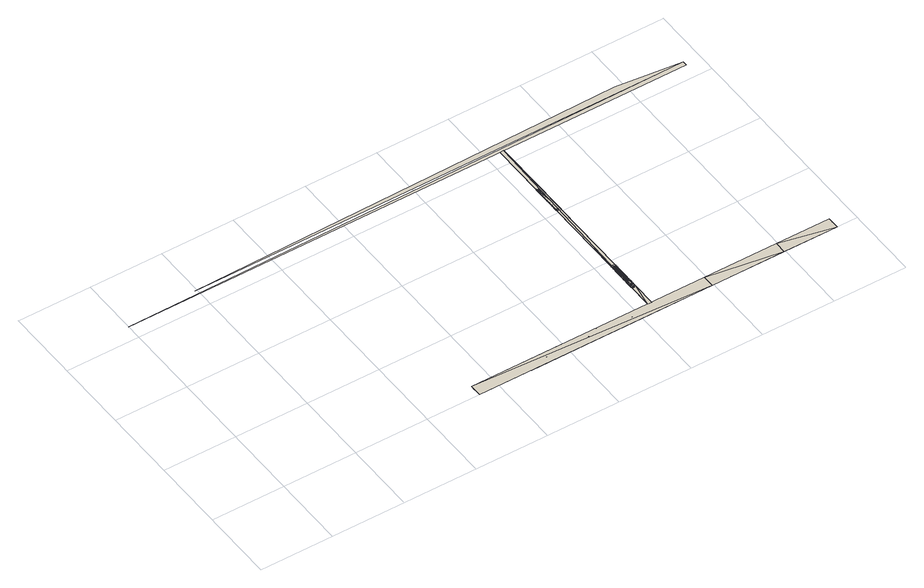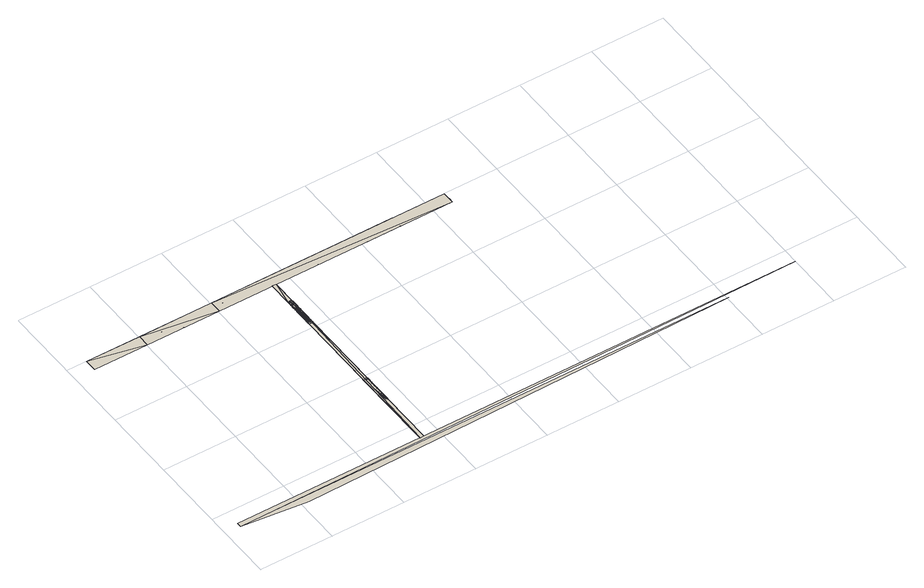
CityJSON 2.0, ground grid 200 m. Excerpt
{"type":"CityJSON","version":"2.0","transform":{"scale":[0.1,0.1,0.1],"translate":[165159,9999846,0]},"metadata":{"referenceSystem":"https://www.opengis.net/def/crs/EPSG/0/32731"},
"CityObjects":{
"building1":{"type":"Building","attributes":{"properties":{"Pset_BuildingCommon":{"Reference":"Project Information","NumberOfStoreys":2},"Other":{"Category":"Project Information","Client Name":"Owner","Project Address":"Enter address here","Project Issue Date":"Issue Date","Project Name":"Project Name","Project Number":"Project Number","Project Status":"Project Status"}}},"children":["building1-1","building1-2"],"geometry":[{"type":"MultiSurface","lod":"2.2","boundaries":[[[0,1,2]],[[1,3,4]],[[5,6,7]],[[5,8,6]],[[9,10,11]],[[12,13,14]],[[10,9,14]],[[14,9,11]],[[15,13,12]],[[16,9,17]],[[12,14,9]],[[12,9,16]],[[18,13,15]],[[16,15,12]],[[19,13,18]],[[20,16,21]],[[22,15,23]],[[15,22,24]],[[25,22,24]],[[22,25,26]],[[15,16,20]],[[27,8,5]],[[28,25,26]],[[25,28,29]],[[25,22,15]],[[29,30,28]],[[31,28,30]],[[22,28,25]],[[32,13,19]],[[31,33,30]],[[30,25,28]],[[34,30,33]],[[20,18,15]],[[34,35,33]],[[36,22,25]],[[36,28,22]],[[37,33,35]],[[36,25,30]],[[38,18,20]],[[39,38,20]],[[37,40,35]],[[41,35,40]],[[36,30,33]],[[42,30,28]],[[41,36,40]],[[42,33,30]],[[36,35,33]],[[43,40,36]],[[38,19,18]],[[44,13,32]],[[36,40,35]],[[36,42,28]],[[43,45,36]],[[38,39,46]],[[47,36,45]],[[42,36,33]],[[48,45,47]],[[45,48,49]],[[19,38,46]],[[42,48,49]],[[48,42,50]],[[51,42,50]],[[42,51,52]],[[48,45,36]],[[53,54,55]],[[45,42,36]],[[42,48,36]],[[45,48,42]],[[56,13,44]],[[46,32,19]],[[57,46,58]],[[46,57,32]],[[59,13,56]],[[60,61,57]],[[57,44,32]],[[61,44,57]],[[62,13,59]],[[63,64,65]],[[66,61,67]],[[66,44,61]],[[68,64,69]],[[70,63,65]],[[71,69,64]],[[71,65,64]],[[72,73,74]],[[75,64,65]],[[75,63,65]],[[76,65,63]],[[77,64,69]],[[71,68,69]],[[68,71,64]],[[77,65,64]],[[53,55,78]],[[75,71,64]],[[70,63,76]],[[77,64,63]],[[71,75,65]],[[63,70,79]],[[76,75,65]],[[77,70,65]],[[80,13,62]],[[75,76,63]],[[77,63,70]],[[81,70,79]],[[66,56,44]],[[63,79,76]],[[70,81,82]],[[77,81,70]],[[70,76,79]],[[71,76,75]],[[83,84,81]],[[84,81,82]],[[77,81,84]],[[70,82,79]],[[79,75,76]],[[81,84,85]],[[83,86,84]],[[81,79,82]],[[87,13,80]],[[77,84,86]],[[77,83,81]],[[88,89,66]],[[72,74,90]],[[86,84,85]],[[81,85,82]],[[84,86,91]],[[92,68,71]],[[77,86,83]],[[84,82,85]],[[92,71,75]],[[56,66,89]],[[92,76,71]],[[83,86,91]],[[92,75,79]],[[84,91,85]],[[93,77,83]],[[86,83,94]],[[82,95,96]],[[92,79,76]],[[95,97,96]],[[86,85,91]],[[77,93,98]],[[77,83,94]],[[92,79,82]],[[77,98,99]],[[100,85,95]],[[101,82,95]],[[102,95,85]],[[103,95,82]],[[86,94,91]],[[83,77,92]],[[102,100,95]],[[102,85,100]],[[94,82,85]],[[83,91,94]],[[101,95,102]],[[103,102,95]],[[101,103,82]],[[92,85,82]],[[92,93,77]],[[104,77,93]],[[101,91,102]],[[94,85,91]],[[83,92,94]],[[103,101,102]],[[104,98,93]],[[92,91,85]],[[92,82,94]],[[105,93,98]],[[77,94,92]],[[103,106,101]],[[105,99,98]],[[107,98,99]],[[104,92,77]],[[108,54,53]],[[92,94,91]],[[89,59,56]],[[92,104,93]],[[105,104,93]],[[109,110,89]],[[104,105,98]],[[107,105,98]],[[105,107,99]],[[111,96,82]],[[110,59,89]],[[112,82,96]],[[112,97,96]],[[104,105,107]],[[113,96,97]],[[95,97,113]],[[97,95,114]],[[85,95,114]],[[95,85,115]],[[100,85,115]],[[85,100,116]],[[102,100,116]],[[100,102,117]],[[91,102,117]],[[102,91,118]],[[101,91,118]],[[91,101,119]],[[119,106,101]],[[120,101,106]],[[120,103,106]],[[121,106,103]],[[121,122,103]],[[123,103,122]],[[124,59,110]],[[125,124,110]],[[126,127,128]],[[112,111,82]],[[111,112,96]],[[113,112,96]],[[112,113,97]],[[97,114,113]],[[95,113,114]],[[95,115,114]],[[124,62,59]],[[85,114,115]],[[85,116,115]],[[124,125,129]],[[100,115,116]],[[100,117,116]],[[102,116,117]],[[102,118,117]],[[91,117,118]],[[91,119,118]],[[101,118,119]],[[130,131,132]],[[120,119,101]],[[119,120,106]],[[121,120,106]],[[120,121,103]],[[123,121,103]],[[121,123,122]],[[124,129,62]],[[111,112,133]],[[129,80,62]],[[134,112,113]],[[112,134,133]],[[127,135,128]],[[114,136,113]],[[114,115,136]],[[134,113,136]],[[137,115,116]],[[6,8,27]],[[138,130,132]],[[137,116,117]],[[108,53,78]],[[137,117,118]],[[80,129,139]],[[115,137,136]],[[118,119,140]],[[119,120,140]],[[121,141,120]],[[137,118,140]],[[123,141,121]],[[140,141,120]],[[137,142,136]],[[123,143,141]],[[140,144,137]],[[137,144,142]],[[140,141,145]],[[80,139,87]],[[141,143,146]],[[7,6,147]],[[145,141,146]],[[148,149,143]],[[146,143,149]],[[140,145,150]],[[140,144,150]],[[151,13,87]],[[149,148,152]],[[153,138,132]],[[146,154,145]],[[145,155,146]],[[156,146,149]],[[149,152,156]],[[145,154,150]],[[145,150,155]],[[152,157,156]],[[154,146,156]],[[155,156,146]],[[158,73,72]],[[159,87,139]],[[154,160,150]],[[150,160,155]],[[161,162,157]],[[157,156,162]],[[154,156,163]],[[155,163,156]],[[154,163,160]],[[164,159,139]],[[160,163,155]],[[165,162,161]],[[166,163,156]],[[167,162,165]],[[162,166,156]],[[168,153,132]],[[169,152,148]],[[170,148,152]],[[171,162,167]],[[172,171,167]],[[170,157,152]],[[173,152,157]],[[161,157,173]],[[159,164,174]],[[175,72,90]],[[157,161,176]],[[165,161,176]],[[161,165,177]],[[167,165,177]],[[165,167,178]],[[179,168,132]],[[172,167,178]],[[170,169,148]],[[174,180,159]],[[169,170,152]],[[167,172,181]],[[173,170,152]],[[170,173,157]],[[182,172,181]],[[172,182,183]],[[157,176,173]],[[161,173,176]],[[184,185,174]],[[161,177,176]],[[185,180,174]],[[165,176,177]],[[73,186,74]],[[54,187,55]],[[188,179,132]],[[165,178,177]],[[167,177,178]],[[167,181,178]],[[172,178,181]],[[169,176,170]],[[185,189,180]],[[172,183,181]],[[190,185,191]],[[170,176,173]],[[182,181,183]],[[190,189,185]],[[192,188,132]],[[193,90,74]],[[176,178,177]],[[169,194,176]],[[108,195,54]],[[176,181,178]],[[176,196,181]],[[197,189,190]],[[169,194,198]],[[176,194,196]],[[181,196,183]],[[199,192,132]],[[151,87,159]],[[127,126,135]],[[189,197,200]],[[201,200,197]],[[187,78,55]],[[151,159,180]],[[201,202,200]],[[126,128,135]],[[203,179,188]],[[201,204,202]],[[151,180,189]],[[54,195,187]],[[204,205,202]],[[206,188,192]],[[175,158,72]],[[205,207,202]],[[151,189,200]],[[207,205,208]],[[151,200,202]],[[73,158,186]],[[208,209,207]],[[192,199,210]],[[209,208,211]],[[151,202,207]],[[212,199,132]],[[210,199,213]],[[175,90,193]],[[214,215,211]],[[211,216,209]],[[108,78,217]],[[151,207,209]],[[147,6,27]],[[215,216,211]],[[215,218,219]],[[220,213,221]],[[215,219,216]],[[218,216,215]],[[193,74,186]],[[216,151,209]],[[222,221,223]],[[224,223,225]],[[187,217,78]],[[212,213,199]],[[226,225,227]],[[212,221,213]],[[195,108,217]],[[212,223,221]],[[158,175,193]],[[228,227,229]],[[212,225,223]],[[158,193,186]],[[230,229,231]],[[212,227,225]],[[195,217,187]],[[232,233,231]],[[212,229,227]],[[234,27,5]],[[235,236,232]],[[212,231,229]],[[212,232,231]],[[237,235,238]],[[212,235,232]],[[239,240,238]],[[212,238,235]],[[212,239,238]],[[7,147,241]],[[7,242,5]],[[27,241,147]],[[27,234,241]],[[243,234,5]],[[7,241,242]],[[244,245,246]],[[245,247,248]],[[244,246,249]],[[245,248,246]],[[250,248,251]],[[246,248,250]],[[244,249,252]],[[250,249,246]],[[244,252,253]],[[254,250,255]],[[249,250,254]],[[244,253,256]],[[249,254,252]],[[254,257,258]],[[252,254,258]],[[244,256,259]],[[252,258,253]],[[260,258,257]],[[260,253,258]],[[261,262,263]],[[244,259,264]],[[260,256,253]],[[265,260,266]],[[267,268,269]],[[260,265,256]],[[244,264,270]],[[271,272,265]],[[265,259,256]],[[267,273,268]],[[265,272,259]],[[244,270,274]],[[275,272,276]],[[259,272,275]],[[261,277,262]],[[244,274,278]],[[275,264,259]],[[244,278,279]],[[280,281,275]],[[264,275,281]],[[263,262,282]],[[281,270,264]],[[283,284,281]],[[281,284,270]],[[270,284,285]],[[284,286,285]],[[285,274,270]],[[287,285,286]],[[288,289,290]],[[285,287,274]],[[268,291,269]],[[287,278,274]],[[292,287,293]],[[289,294,290]],[[277,282,262]],[[278,287,292]],[[292,279,278]],[[273,295,268]],[[244,279,296]],[[242,243,5]],[[289,297,294]],[[298,292,299]],[[300,279,292]],[[298,300,292]],[[301,267,269]],[[289,302,297]],[[303,304,298]],[[300,298,304]],[[289,305,302]],[[273,267,306]],[[304,307,300]],[[234,308,241]],[[309,310,304]],[[307,304,310]],[[311,261,263]],[[289,312,305]],[[310,313,307]],[[314,315,316]],[[317,310,318]],[[310,317,313]],[[289,319,312]],[[263,282,320]],[[321,322,317]],[[313,317,322]],[[323,314,316]],[[289,324,319]],[[279,300,296]],[[325,313,322]],[[326,327,328]],[[329,330,327]],[[331,330,332]],[[329,327,326]],[[322,333,334]],[[325,322,334]],[[329,326,335]],[[277,261,311]],[[329,330,331]],[[327,330,336]],[[329,337,335]],[[330,327,338]],[[268,295,291]],[[300,307,296]],[[338,328,327]],[[339,327,328]],[[339,326,328]],[[340,329,341]],[[334,342,325]],[[343,328,326]],[[331,329,340]],[[344,345,334]],[[343,335,326]],[[331,340,346]],[[347,326,335]],[[345,342,334]],[[347,337,335]],[[348,335,337]],[[330,338,336]],[[307,313,296]],[[327,336,338]],[[348,329,337]],[[311,263,320]],[[301,269,291]],[[349,337,329]],[[339,338,327]],[[338,339,328]],[[350,351,345]],[[342,345,351]],[[349,341,329]],[[343,339,328]],[[352,329,341]],[[339,343,326]],[[340,341,352]],[[234,353,308]],[[341,340,354]],[[346,340,354]],[[347,343,326]],[[340,346,355]],[[331,346,355]],[[343,347,335]],[[346,331,356]],[[351,357,342]],[[348,347,335]],[[313,325,296]],[[347,348,337]],[[338,336,358]],[[349,348,337]],[[338,358,359]],[[360,361,351]],[[348,349,329]],[[338,359,339]],[[343,359,362]],[[343,339,359]],[[352,349,329]],[[273,306,295]],[[357,351,361]],[[349,352,341]],[[363,362,364]],[[341,354,352]],[[340,352,354]],[[343,362,347]],[[362,363,347]],[[340,355,354]],[[346,354,355]],[[346,356,355]],[[331,355,356]],[[363,364,365]],[[325,342,296]],[[347,363,348]],[[364,365,366]],[[348,363,349]],[[367,366,368]],[[367,366,365]],[[363,365,352]],[[361,369,357]],[[349,363,352]],[[367,368,370]],[[367,371,365]],[[372,361,373]],[[267,301,306]],[[354,352,365]],[[374,367,370]],[[375,354,365]],[[365,371,375]],[[371,367,374]],[[369,361,372]],[[375,355,354]],[[342,357,296]],[[375,356,355]],[[376,377,370]],[[376,374,370]],[[289,378,324]],[[371,379,375]],[[356,375,379]],[[374,380,371]],[[380,379,371]],[[376,380,374]],[[381,377,382]],[[376,377,381]],[[381,382,383]],[[384,379,380]],[[376,385,380]],[[386,387,372]],[[376,388,381]],[[384,380,389]],[[372,390,369]],[[391,385,376]],[[385,380,389]],[[388,391,376]],[[392,383,381]],[[388,393,381]],[[277,394,282]],[[381,395,393]],[[357,369,296]],[[381,392,395]],[[396,397,383]],[[398,392,383]],[[372,387,390]],[[397,383,398]],[[399,396,400]],[[323,316,315]],[[396,397,399]],[[401,402,387]],[[403,399,400]],[[390,387,402]],[[390,401,387]],[[389,384,404]],[[384,389,405]],[[385,389,405]],[[389,385,406]],[[391,385,406]],[[385,391,407]],[[369,390,296]],[[407,388,391]],[[408,391,388]],[[408,393,388]],[[409,388,393]],[[409,395,393]],[[410,393,395]],[[410,392,395]],[[411,395,392]],[[411,398,392]],[[412,392,398]],[[412,397,398]],[[413,398,397]],[[399,397,413]],[[397,399,414]],[[403,399,414]],[[399,403,415]],[[314,323,315]],[[384,405,404]],[[389,404,405]],[[389,406,405]],[[385,405,406]],[[385,407,406]],[[391,406,407]],[[408,407,391]],[[407,408,388]],[[409,408,388]],[[408,409,393]],[[410,409,393]],[[409,410,395]],[[411,410,395]],[[410,411,392]],[[412,411,392]],[[411,412,398]],[[413,412,398]],[[412,413,397]],[[397,414,413]],[[416,417,418]],[[399,413,414]],[[399,415,414]],[[403,414,415]],[[417,418,419]],[[418,417,420]],[[416,417,420]],[[417,416,421]],[[422,416,421]],[[277,311,394]],[[422,423,408]],[[416,422,424]],[[418,420,419]],[[417,419,420]],[[405,406,407]],[[417,421,420]],[[424,423,422]],[[422,408,411]],[[422,425,423]],[[416,420,421]],[[405,407,409]],[[426,422,423]],[[407,409,408]],[[423,411,408]],[[416,424,421]],[[405,409,412]],[[407,405,415]],[[422,421,424]],[[407,412,409]],[[422,411,425]],[[426,408,423]],[[409,411,410]],[[423,425,411]],[[409,410,412]],[[427,423,408]],[[426,424,422]],[[409,412,411]],[[405,412,415]],[[410,411,412]],[[407,415,412]],[[424,420,419]],[[422,425,428]],[[424,426,423]],[[424,420,421]],[[427,411,408]],[[412,413,414]],[[415,412,414]],[[422,428,429]],[[427,426,423]],[[421,424,426]],[[430,408,411]],[[422,431,428]],[[426,427,408]],[[422,429,432]],[[422,432,431]],[[430,425,411]],[[424,427,426]],[[430,427,408]],[[422,432,433]],[[434,411,425]],[[427,430,411]],[[306,291,295]],[[424,430,427]],[[424,426,434]],[[324,378,435]],[[426,427,430]],[[434,428,425]],[[434,430,411]],[[428,431,429]],[[436,425,428]],[[424,434,430]],[[430,434,425]],[[426,430,434]],[[432,429,431]],[[436,429,428]],[[424,434,436]],[[437,428,429]],[[436,434,425]],[[434,436,428]],[[431,429,437]],[[424,437,436]],[[429,431,438]],[[435,378,439]],[[424,436,438]],[[437,436,428]],[[432,431,438]],[[424,440,437]],[[436,437,429]],[[431,432,440]],[[394,320,282]],[[424,438,440]],[[433,432,440]],[[432,433,441]],[[424,441,440]],[[429,438,437]],[[431,437,438]],[[431,440,438]],[[306,301,291]],[[432,438,440]],[[432,441,440]],[[436,437,438]],[[433,440,441]],[[437,440,438]],[[439,378,442]],[[442,378,443]],[[443,378,444]],[[243,353,234]],[[445,446,447]],[[447,446,448]],[[445,447,448]],[[394,311,320]],[[446,445,448]],[[447,448,449]],[[448,450,451]],[[448,447,452]],[[444,378,453]],[[448,451,449]],[[447,449,454]],[[447,454,452]],[[448,454,449]],[[448,455,454]],[[448,452,456]],[[448,456,455]],[[454,455,452]],[[453,378,457]],[[456,452,455]],[[455,456,458]],[[457,378,459]],[[459,378,458]],[[458,378,460]],[[460,378,461]],[[241,308,242]],[[353,242,308]],[[353,243,242]],[[462,463,464]],[[465,462,466]]]}]},
"building1-1":{"type":"BuildingPart","attributes":{"name":"Basic Wall:Wall-Ext_102Bwk-75Ins-100LBlk-12P:285459","properties":{"Constraints":{"Base Offset":0,"Base Constraint":"Level: Ground Floor","Base Extension Distance":0,"Base is Attached":false,"Location Line":"Wall Centerline","Related to Mass":false,"Room Bounding":true,"Top Extension Distance":0,"Top is Attached":true,"Top Offset":0,"Unconnected Height":8000},"Dimensions":{"Area":17.96,"Length":9100,"Volume":5.23},"Other":{"Category":"Walls","Family":"Basic Wall: Wall-Ext_102Bwk-75Ins-100LBlk-12P","Family and Type":"Basic Wall: Wall-Ext_102Bwk-75Ins-100LBlk-12P","Type":"Basic Wall: Wall-Ext_102Bwk-75Ins-100LBlk-12P","Type Id":"Basic Wall: Wall-Ext_102Bwk-75Ins-100LBlk-12P"},"Phasing":{"Phase Created":"New Construction"},"Structural":{"Enable Analytical Model":false,"Structural":false,"Structural Usage":"Non-bearing"},"Pset_WallCommon":{"Reference":"Wall-Ext_102Bwk-75Ins-100LBlk-12P","LoadBearing":false,"ExtendToStructure":true,"IsExternal":true,"ThermalTransmittance":0.236}}},"parents":["building1"],"geometry":[{"type":"MultiSurface","lod":"2.2","boundaries":[[[467,468,1]],[[467,1,4]],[[1,469,470]],[[1,469,4]],[[1,0,3]],[[1,3,4]],[[471,3,0]],[[471,472,3]],[[473,467,472]],[[473,472,471]],[[474,467,473]],[[475,467,474]],[[476,475,474]],[[477,475,476]],[[468,475,478]],[[468,467,475]],[[478,475,477]],[[468,478,477]],[[479,1,468]],[[480,1,479]],[[468,480,479]],[[481,482,471]],[[0,482,481]],[[0,481,471]],[[472,4,3]],[[472,467,4]],[[475,478,470]],[[475,470,469]],[[483,480,468]],[[468,477,483]],[[1,480,483]],[[484,483,485]],[[483,484,1]],[[486,487,488]],[[482,0,486]],[[0,487,486]],[[487,2,488]],[[483,477,485]],[[485,477,476]],[[489,485,476]],[[474,489,476]],[[471,482,486]],[[473,471,486]],[[486,488,473]],[[488,474,473]],[[474,488,489]],[[490,489,2]],[[2,489,488]],[[489,490,485]],[[490,484,485]],[[478,475,469]],[[478,469,470]],[[479,481,0]],[[479,0,1]],[[481,479,1]],[[481,1,0]],[[0,1,2]],[[2,1,490]],[[490,1,484]],[[0,2,487]]]}]},
"building1-2":{"type":"BuildingPart","attributes":{"name":"Basic Wall:Wall-Partn_12P-70MStd-12P:285792","properties":{"Constraints":{"Base Offset":0,"Base Constraint":"Level: Ground Floor","Base Extension Distance":0,"Base is Attached":false,"Location Line":"Wall Centerline","Related to Mass":false,"Room Bounding":true,"Top Extension Distance":0,"Top is Attached":true,"Top Offset":0,"Top Constraint":"Level: Roof","Unconnected Height":2500},"Dimensions":{"Area":9.45,"Length":5800,"Volume":0.898},"Other":{"Category":"Walls","Family":"Basic Wall: Wall-Partn_12P-70MStd-12P","Family and Type":"Basic Wall: Wall-Partn_12P-70MStd-12P","Type":"Basic Wall: Wall-Partn_12P-70MStd-12P","Type Id":"Basic Wall: Wall-Partn_12P-70MStd-12P"},"Phasing":{"Phase Created":"New Construction"},"Structural":{"Enable Analytical Model":false,"Structural":false,"Structural Usage":"Non-bearing"},"Pset_WallCommon":{"IsExternal":false,"LoadBearing":false,"ExtendToStructure":true,"Reference":"Wall-Partn_12P-70MStd-12P","ThermalTransmittance":0.351}}},"parents":["building1"],"geometry":[{"type":"Solid","lod":"2.2","boundaries":[[[[353,243,242]],[[353,242,308]],[[234,353,308]],[[234,308,241]],[[27,234,241]],[[27,241,147]],[[6,8,27]],[[147,6,27]],[[5,8,6]],[[5,6,7]],[[242,243,5]],[[7,242,5]],[[243,353,234]],[[27,8,5]],[[243,234,5]],[[234,27,5]],[[241,308,242]],[[7,6,147]],[[7,241,242]],[[7,147,241]]]]}]}
},
"vertices":[
[15444,321,0],[5465,321,0],[10455,321,0],[13972,321,0],[11955,321,0],[10377,321,0],[10483,953,0],[10483,321,0],[10377,953,0],[10373,991,0],[10371,988,0],[10373,990,0],[10377,1020,0],[10377,915,0],[10377,992,0],[10377,1046,0],[10373,1033,0],[10371,1015,0],[10377,1074,0],[10377,1102,0],[10373,1072,0],[10371,1042,0],[10377,1047,0],[10368,1046,0],[10368,1047,0],[10377,1051,0],[10368,1051,0],[10377,1850,0],[10377,1056,0],[10368,1056,0],[10377,1063,0],[10368,1063,0],[10377,1149,0],[10377,1072,0],[10368,1072,0],[10377,1080,0],[10377,1096,0],[10368,1080,0],[10373,1098,0],[10371,1097,0],[10377,1088,0],[10368,1088,0],[10377,1112,0],[10368,1096,0],[10377,1197,0],[10377,1104,0],[10373,1125,0],[10368,1104,0],[10377,1108,0],[10368,1108,0],[10368,1112,0],[10377,1113,0],[10368,1113,0],[10377,962,0],[10377,998,0],[10483,998,0],[10377,1248,0],[10373,1165,0],[10371,1153,0],[10377,1299,0],[10371,1179,0],[10373,1198,0],[10377,1351,0],[10420,1056,0],[10420,1047,0],[10420,1051,0],[10373,1228,0],[10371,1207,0],[10428,1046,0],[10420,1046,0],[10420,1063,0],[10428,1047,0],[10422,998,0],[10422,1019,0],[10457,1019,0],[10428,1051,0],[10428,1056,0],[10420,1104,0],[10483,962,0],[10428,1063,0],[10377,1376,0],[10420,1072,0],[10428,1072,0],[10420,1096,0],[10420,1080,0],[10428,1080,0],[10420,1088,0],[10377,1402,0],[10371,1249,0],[10373,1271,0],[10457,998,0],[10428,1088,0],[10428,1104,0],[10420,1108,0],[10428,1096,0],[10428,1077,0],[10428,1073,0],[10428,1075,0],[10420,1112,0],[10420,1113,0],[10428,1083,0],[10428,1091,0],[10428,1085,0],[10428,1093,0],[10428,1108,0],[10428,1112,0],[10428,1092,0],[10428,1113,0],[10377,1841,0],[10371,1292,0],[10373,1301,0],[10462,1072,0],[10462,1073,0],[10462,1075,0],[10462,1077,0],[10462,1080,0],[10462,1083,0],[10462,1085,0],[10462,1088,0],[10462,1091,0],[10462,1092,0],[10462,1093,0],[10428,1094,0],[10462,1094,0],[10374,1332,0],[10371,1334,0],[10377,1803,0],[10377,1000,0],[10420,1000,0],[10373,1363,0],[10483,1043,0],[10483,992,0],[10483,915,0],[10463,1072,0],[10465,1073,0],[10420,1803,0],[10469,1074,0],[10469,1077,0],[10483,1094,0],[10373,1412,0],[10469,1082,0],[10466,1091,0],[10472,1074,0],[10465,1095,0],[10475,1075,0],[10472,1084,0],[10471,1090,0],[10483,1850,0],[10467,1099,0],[10470,1095,0],[10477,1077,0],[10377,1889,0],[10469,1099,0],[10483,1146,0],[10477,1083,0],[10479,1083,0],[10476,1088,0],[10471,1099,0],[10422,1785,0],[10377,1453,0],[10481,1081,0],[10473,1099,0],[10482,1092,0],[10483,1083,0],[10373,1445,0],[10475,1099,0],[10485,1085,0],[10479,1099,0],[10483,1197,0],[10467,1216,0],[10469,1216,0],[10486,1088,0],[10481,1099,0],[10471,1216,0],[10373,1497,0],[10422,1806,0],[10473,1216,0],[10475,1216,0],[10479,1216,0],[10483,1248,0],[10377,1503,0],[10481,1216,0],[10484,1099,0],[10484,1216,0],[10371,1513,0],[10374,1528,0],[10457,1785,0],[10483,1806,0],[10483,1299,0],[10377,1555,0],[10373,1559,0],[10371,1541,0],[10483,1351,0],[10457,1806,0],[10488,1216,0],[10377,1806,0],[10486,1216,0],[10373,1602,0],[10489,1216,0],[10483,1402,0],[10377,1606,0],[10373,1632,0],[10377,1657,0],[10486,1275,0],[10373,1662,0],[10373,1692,0],[10486,1306,0],[10377,1708,0],[10373,1737,0],[10377,1760,0],[10486,1392,0],[10373,1775,0],[10483,1889,0],[10483,1427,0],[10371,1788,0],[10373,1812,0],[10377,1811,0],[10483,1841,0],[10373,1813,0],[10371,1816,0],[10486,1440,0],[10483,1453,0],[10486,1471,0],[10483,1503,0],[10486,1532,0],[10483,1555,0],[10486,1574,0],[10483,1606,0],[10486,1637,0],[10483,1654,0],[10486,1677,0],[10483,1702,0],[10483,1728,0],[10486,1704,0],[10377,4055,0],[10483,1756,0],[10486,1731,0],[10486,1770,0],[10483,1784,0],[10483,1811,0],[10486,1812,0],[10483,4055,0],[10483,6420,0],[10377,6420,0],[10377,4016,0],[10377,4093,0],[10377,4121,0],[10371,4089,0],[10373,4092,0],[10377,4149,0],[10373,4136,0],[10371,4117,0],[10377,4176,0],[10377,4203,0],[10373,4174,0],[10371,4144,0],[10377,4251,0],[10371,4199,0],[10373,4201,0],[10377,4298,0],[10373,4227,0],[10483,4099,0],[10377,4064,0],[10377,4099,0],[10377,4350,0],[10373,4267,0],[10371,4254,0],[10438,4120,0],[10403,4099,0],[10403,4120,0],[10377,4401,0],[10371,4282,0],[10373,4300,0],[10438,4099,0],[10377,4452,0],[10373,4330,0],[10371,4309,0],[10483,4064,0],[10377,4478,0],[10377,4503,0],[10371,4351,0],[10373,4372,0],[10377,4942,0],[10371,4393,0],[10373,4402,0],[10374,4433,0],[10371,4435,0],[10373,4465,0],[10483,4093,0],[10483,4016,0],[10483,4145,0],[10403,4886,0],[10373,4514,0],[10371,4479,0],[10483,4196,0],[10403,4907,0],[10377,4990,0],[10483,4247,0],[10373,4547,0],[10371,4533,0],[10377,4555,0],[10438,4886,0],[10483,4298,0],[10371,4561,0],[10373,4598,0],[10483,4350,0],[10438,4907,0],[10377,4606,0],[10483,4951,0],[10371,4616,0],[10374,4629,0],[10483,4907,0],[10483,4401,0],[10377,4657,0],[10483,4101,0],[10441,4905,0],[10441,4101,0],[10373,4661,0],[10371,4642,0],[10483,4452,0],[10377,4907,0],[10371,4670,0],[10373,4704,0],[10483,4905,0],[10483,4503,0],[10377,4708,0],[10378,4689,0],[10374,4689,0],[10376,4689,0],[10387,4689,0],[10372,4689,0],[10393,4689,0],[10371,4689,0],[10371,4725,0],[10373,4733,0],[10382,4689,0],[10372,4805,0],[10384,4689,0],[10374,4805,0],[10376,4805,0],[10391,4689,0],[10389,4689,0],[10377,4760,0],[10378,4805,0],[10371,4753,0],[10373,4764,0],[10392,4689,0],[10382,4805,0],[10384,4805,0],[10387,4805,0],[10371,4780,0],[10373,4794,0],[10389,4805,0],[10377,4951,0],[10391,4805,0],[10392,4805,0],[10393,4805,0],[10377,4811,0],[10372,4810,0],[10372,4813,0],[10371,4807,0],[10373,4838,0],[10373,4816,0],[10377,4813,0],[10374,4820,0],[10383,4816,0],[10376,4822,0],[10382,4822,0],[10379,4824,0],[10377,4862,0],[10382,4827,0],[10388,4815,0],[10373,4876,0],[10371,4863,0],[10387,4821,0],[10389,4810,0],[10391,4823,0],[10384,4829,0],[10483,4990,0],[10394,4810,0],[10394,4814,0],[10392,4827,0],[10387,4831,0],[10391,4832,0],[10398,4811,0],[10398,4813,0],[10371,4890,0],[10373,4915,0],[10398,4816,0],[10398,4812,0],[10377,4912,0],[10398,4814,0],[10398,4825,0],[10398,4820,0],[10483,4942,0],[10398,4822,0],[10394,4832,0],[10398,4829,0],[10398,4827,0],[10398,4832,0],[10396,4833,0],[10373,4914,0],[10371,4917,0],[10398,4833,0],[10432,4811,0],[10432,4812,0],[10432,4813,0],[10432,4814,0],[10432,4816,0],[10432,4820,0],[10432,4822,0],[10432,4825,0],[10432,4827,0],[10432,4829,0],[10432,4832,0],[10432,4833,0],[10432,4796,0],[10432,4793,0],[10432,4792,0],[10441,4792,0],[10441,4793,0],[10441,4796,0],[10432,4802,0],[10432,4808,0],[10441,4802,0],[10432,4834,0],[10441,4808,0],[10441,4816,0],[10432,4842,0],[10432,4848,0],[10441,4825,0],[10432,4854,0],[10432,4857,0],[10432,4858,0],[10441,4834,0],[10483,4528,0],[10441,4842,0],[10441,4848,0],[10441,4854,0],[10483,4555,0],[10441,4857,0],[10441,4858,0],[10483,4606,0],[10483,4657,0],[10483,4708,0],[10483,4802,0],[10483,4796,0],[10483,4793,0],[10483,4808,0],[10483,4834,0],[10483,4816,0],[10483,4825,0],[10483,4848,0],[10483,4755,0],[10483,4842,0],[10483,4854,0],[10483,4857,0],[10483,4803,0],[10483,4858,0],[10483,4831,0],[10483,4886,0],[10483,4912,0],[15570,6544,0],[5,6420,0],[15570,6420,0],[1951,6544,0],[13797,6741,0],
[11955,0,0],[5465,0,0],[8930,321,0],[6913,321,0],[15444,0,0],[13972,0,0],[12485,0,0],[11006,0,0],[8930,0,0],[9526,0,0],[8511,0,0],[6913,0,0],[5465,196,0],[5465,160,0],[15444,196,0],[15444,160,0],[7452,165,0],[7960,321,0],[8641,187,0],[13457,160,0],[12949,321,0],[11746,147,0],[9831,166,0],[9207,321,0]
]}
